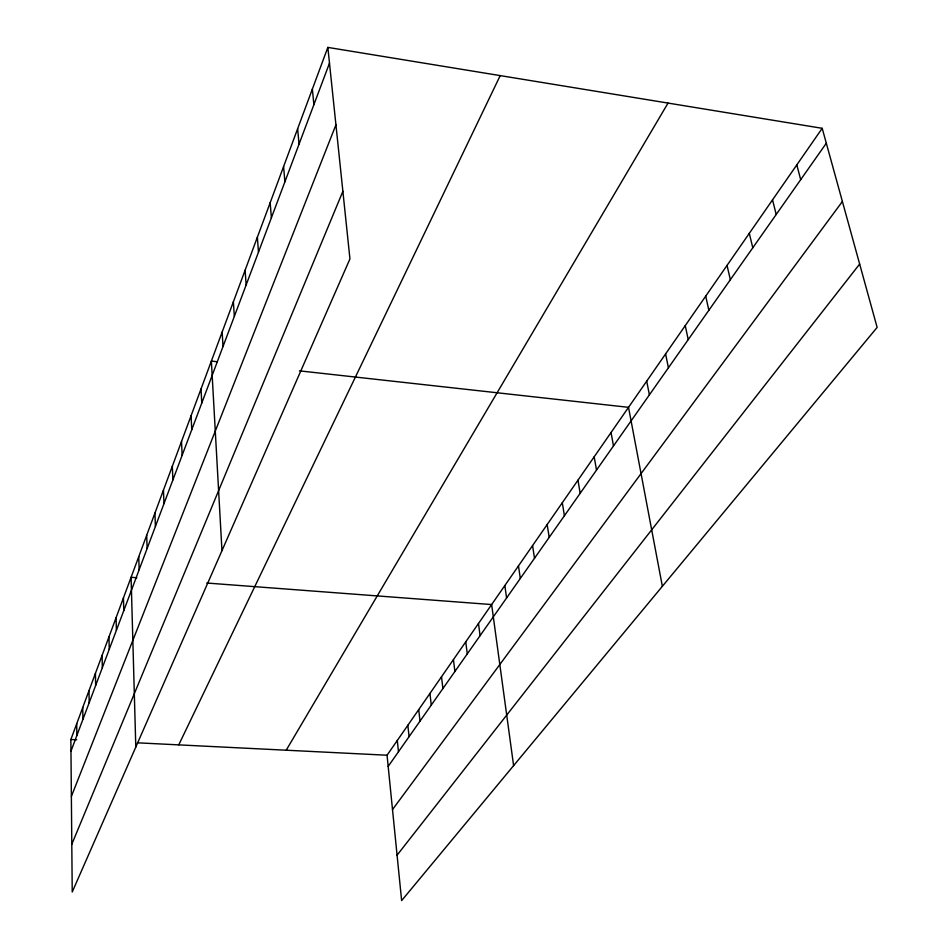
<?xml version="1.0" encoding="UTF-8"?>
<svg xmlns="http://www.w3.org/2000/svg" width="948" height="948" viewBox="0 0 948 948"><rect width="100%" height="100%" fill="white"/><g stroke="black" fill="none" stroke-linecap="round" stroke-linejoin="round"><path stroke-width="1.42" d="M327.842 47.4L349.942 258.911L72.226 892.009L70.863 739.499L327.842 47.4L822.2 128.312L877.137 327.416L401.632 900.6L387.057 755.224L822.2 128.312M70.97 751.183L329.489 63.149M71.373 796.415L335.936 124.828M71.799 844.289L342.88 191.318M178.757 744.867L500.2 75.615M286.201 750.212L668.032 103.083M388.182 766.387L826.312 143.219M392.508 809.556L842.393 201.486M397.082 855.179L859.658 264.054M70.863 739.499L76.681 739.795M137.436 742.817L387.057 755.224M136.844 577.735L131.085 577.296L135.801 747.095M206.7 583.02L491.633 604.563L513.603 765.629M217.104 361.721L211.368 361.081L221.962 550.669M299.414 370.846L628.524 407.332L662.356 586.314M796.806 164.905L800.693 179.658M772.525 199.874L776.211 214.485M749.299 233.35L752.783 247.795M727.045 265.404L730.351 279.707M705.715 296.132L708.855 310.28M685.25 325.626L688.224 339.621M665.591 353.948L668.423 367.788M646.702 381.155L649.392 394.854M611.045 432.537L613.475 445.939M594.195 456.806L596.517 470.066M577.96 480.198L580.164 493.316M562.294 502.76L564.404 515.736M547.174 524.54L549.188 537.374M532.575 545.574L534.506 558.265M518.473 565.897L520.31 578.458M504.834 585.556L506.588 597.975M478.479 623.511L480.079 635.67M465.752 641.855L467.281 653.871M453.44 659.595L454.898 671.492M441.507 676.789L442.894 688.556M429.942 693.45L431.269 705.087M418.732 709.602L420 721.12M407.853 725.267L409.074 736.655M397.307 740.471L398.468 751.74M312.366 89.065L313.883 104.659M297.636 128.738L299.035 144.179M283.594 166.575L284.886 181.85M270.18 202.682L271.377 217.791M257.37 237.178L258.472 252.132M245.117 270.18L246.136 284.969M233.386 301.772L234.334 316.395M222.152 332.049L223.017 346.506M201.023 388.953L201.758 403.09M191.081 415.734L191.757 429.717M181.518 441.484L182.135 455.301M172.323 466.25L172.892 479.925M163.459 490.116L163.98 503.625M154.927 513.093L155.401 526.46M146.691 535.264L147.13 548.477M138.752 556.654L139.143 569.712M123.453 597.844L123.785 610.607M116.094 617.681L116.379 630.302M108.973 636.843L109.233 649.333M102.1 655.376L102.325 667.712M95.44 673.293L95.641 685.499M89.005 690.642L89.171 702.717M82.76 707.445L82.914 719.39M76.717 723.727L76.847 735.53"/></g></svg>
